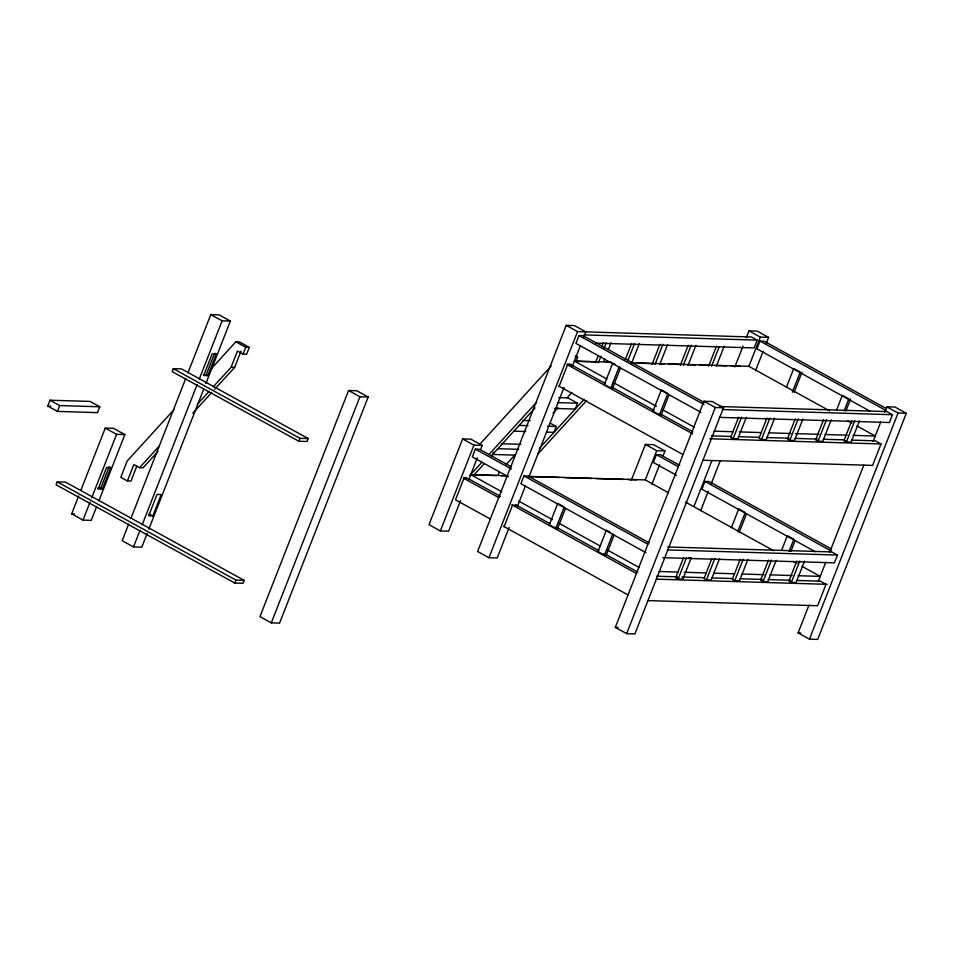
<?xml version="1.0" encoding="UTF-8"?>
<svg xmlns="http://www.w3.org/2000/svg" width="954" height="954" viewBox="0 0 954 954"><rect width="100%" height="100%" fill="white"/><g stroke="black" fill="none" stroke-linecap="round" stroke-linejoin="round"><path stroke-width="1.43" d="M47.7 406.058L49.99 400.215L90.081 401.419L99.8 406.786L97.511 412.629L57.419 411.412L47.7 406.058L50.669 406.142M57.419 411.412L59.708 405.569L99.8 406.786M57.252 481.877L56.107 484.799L234.851 583.061L243.067 583.288L244.212 580.366L65.456 482.092L57.252 481.877L236.008 580.139L244.212 580.366M96.664 506.514L91.25 520.347L82.998 520.109L71.657 513.848L78.705 495.865M80.863 490.332L105.262 428.084L113.514 428.334L124.855 434.583L98.834 500.981M82.998 520.109L90.046 502.114M91.667 497.964L116.603 434.332L124.855 434.583M97.916 488.15L100.671 488.233L109.078 466.792L110.7 467.687L102.293 489.128L98.167 489.008L106.562 467.555L110.7 467.687M174.069 409.564L127.228 460.937L120.812 477.334L127.419 480.983L133.846 464.586L139.511 467.71L143.052 467.818L157.982 451.445M173.306 368.697L172.161 371.619L298.852 441.261L307.057 441.487L308.202 438.566L181.522 368.912L173.306 368.697L299.997 438.339L308.202 438.566M136.851 466.065L130.96 481.09L127.419 480.983M128.683 524.056L122.16 540.703L133.5 546.952L141.764 547.202L147.202 533.334M130.865 518.511L185.768 378.392M187.95 372.847L210.786 314.582L219.038 314.832L230.379 321.081L205.909 383.508M133.5 546.952L140.035 530.305M142.206 524.76L197.108 384.653M199.291 379.096L222.127 320.83L230.379 321.081M203.44 374.648L206.183 374.731L214.59 353.29L216.212 354.184L207.805 375.626L203.679 375.506L212.086 354.065L216.212 354.184M152.807 515.983L161.202 494.542L157.076 494.41L148.681 515.852L152.807 515.983L149.027 513.896M148.824 529.172L203.739 389.053M213.171 386.93L231.083 367.278L237.451 351.036L243.079 354.125L246.609 354.232L249.304 347.375L239.394 341.914L235.853 341.806L210.941 369.126M214.71 389.22L234.624 367.385L240.992 351.132M243.079 354.125L245.762 347.268L249.304 347.375M234.851 583.061L236.008 580.139M298.852 441.261L299.997 438.339M348.58 390.508L259.953 616.63L271.294 622.879L279.558 623.129L368.172 397.007L356.832 390.758L348.58 390.508L359.92 396.757L368.172 397.007M271.294 622.879L359.92 396.757M480.577 449.549L482.199 445.399L470.859 439.15L462.607 438.9L429.002 524.664L440.343 530.925L448.595 531.175L460.52 500.731M440.343 530.925L473.947 445.148L482.199 445.399M500.445 496.366L468.044 478.503L463.906 478.383L455.511 499.824L490.499 519.119M511.618 466.971L479.492 449.262L475.366 449.143L472.313 456.93L508.291 476.773M468.652 479.981L477.322 457.848M493.552 452.113L492.634 454.462L514.91 455.13M498.119 474.937L499.192 472.206M583.633 337.394L585.816 331.837L574.475 325.588L566.223 325.338L477.596 551.46L488.937 557.72L497.201 557.971L509.162 527.443M488.937 557.72L577.564 331.598L751.514 337L757.19 340.137L754.125 347.924L595.88 343.142M504.117 526.62L512.513 505.179L516.639 505.298M649.257 542.85L528.099 476.058L523.973 475.939L520.92 483.726L645.989 552.676M559.116 386.263L567.523 364.822L571.649 364.941M704.267 402.505L583.109 335.701L578.983 335.581L575.918 343.38L700.987 412.331M517.306 506.634L525.463 485.824M528.731 477.501L564.064 387.336M572.221 366.527L580.378 345.718M576.025 361.435L577.635 357.309L575.167 355.949M550.184 423.171L556.265 426.521L553.976 432.365L546.547 432.138M558.877 397.591L567.785 397.854L577.516 403.22L575.214 409.063L554.429 408.431M595.451 362.711L598.086 356.009M601.759 346.624L603.333 342.605M598.408 362.711L601.032 356.009M604.192 347.971L606.291 342.605M603.655 361.518L604.705 358.835M608.378 349.45L611.001 342.748M562.932 506.276L557.744 503.414L549.337 524.855L555.824 528.433L564.219 506.991M615.342 364.488L612.742 363.069L604.347 384.51L610.822 388.075L619.229 366.634M555.824 528.433L557.589 528.48L565.472 508.387M620.47 368.029L612.587 388.135L610.822 388.075M625.335 359.551L631.631 343.464M627.768 360.886L634.589 343.464M631.953 362.365L639.311 343.607M652.059 364.428L659.929 344.322M655.016 364.428L662.887 344.322M659.727 364.571L667.609 344.466M631.286 480.399L645.381 444.433L653.633 444.683L664.986 450.932L662.815 456.465M610.238 532.356L606.35 530.209L597.943 551.65L604.419 555.228L612.826 533.787M659.429 414.871L667.836 393.43L661.349 389.864L652.941 411.305L659.429 414.871L661.194 414.93L669.076 394.825M680.357 365.287L688.239 345.181M604.419 555.228L606.195 555.276L614.066 535.182M683.314 365.287L691.197 345.181M688.025 365.43L695.907 345.324M645.345 479.731L656.722 450.682L664.986 450.932M679.761 465.397L660.49 454.772L656.364 454.653L653.311 462.451L676.434 475.199M651.964 484.131L659.56 464.765M708.655 366.133L716.537 346.04M711.612 366.133L718.97 347.375M716.335 366.276L724.205 346.183M615.318 627.386L703.933 401.264L712.185 401.515L723.526 407.763L634.911 633.885L626.659 633.635L615.318 627.386L618.061 627.47M626.659 633.635L715.273 407.513L723.526 407.763M734.854 366.944L743.011 346.135M746.278 337.811L748.997 330.871L757.249 331.121L768.59 337.37L766.408 342.927M694.011 506.371L711.946 460.591M748.914 366.253L760.338 337.12L768.59 337.37M831.566 549.051L709.108 481.531L704.982 481.412L701.929 489.211L815.265 551.698M886.576 408.694L764.106 341.186L759.98 341.055L756.927 348.854L870.275 411.341M700.63 510.784L708.238 491.358M710.957 484.429L720.198 460.842M755.544 370.665L763.152 351.251M688.931 557.613L691.28 557.685L682.885 579.126L678.163 578.983L675.73 577.647L683.613 557.541M738.611 417.184L730.74 437.29L733.173 438.637L737.883 438.78L746.29 417.327M678.163 578.983L686.57 557.541M733.173 438.637L741.568 417.184M711.911 558.4L704.04 578.506L706.461 579.841L711.183 579.984L719.59 558.543M766.921 418.043L759.038 438.148L761.471 439.484L766.181 439.627L774.588 418.186M706.461 579.841L714.868 558.4M761.471 439.484L769.878 418.043M731.396 527.657L738.742 508.899L745.229 512.465L737.871 531.235M786.394 387.3L793.752 368.542L800.227 372.12L792.357 392.213M739.123 532.63L746.469 513.86M794.122 392.273L802.004 372.167M740.209 559.259L732.338 579.364L734.771 580.7L739.481 580.843L747.888 559.402M795.219 418.901L787.336 439.007L789.769 440.343L794.491 440.486L802.886 419.044M734.771 580.7L743.166 559.259M789.769 440.343L798.176 418.901M768.519 560.117L760.636 580.211L763.069 581.558L767.779 581.702L776.186 560.26M823.517 419.76L815.634 439.866L818.067 441.201L822.789 441.344L831.184 419.903M763.069 581.558L771.464 560.117M818.067 441.201L826.474 419.76M781.576 550.434L787.348 535.695L793.835 539.26L789.101 551.329M836.575 410.077L842.358 395.338L848.833 398.915L844.111 410.971M790.878 551.376L795.076 540.656M845.876 411.031L850.61 398.963M796.817 560.964L788.934 581.069L791.367 582.417L796.089 582.56L804.484 561.107M859.494 420.762L851.087 442.203L846.365 442.06L843.944 440.724L851.815 420.619M791.367 582.417L799.774 560.964M846.365 442.06L854.772 420.619M884.525 412.343L886.707 406.798L894.959 407.048L906.3 413.297L817.685 639.418L809.433 639.168L798.093 632.919L808.956 605.17M818.198 581.594L825.818 562.168M829.622 552.461L863.871 465.063M873.113 441.475L880.721 422.05M667.621 546.964L831.793 551.937L837.469 555.061L834.404 562.86L662.851 557.673M851.517 440.104L875.343 440.831L881.007 443.956L872.6 465.397L702.859 460.257M719.674 406.523L886.803 411.591L892.467 414.716L889.414 422.515L719.328 417.363M809.433 639.168L898.048 413.046L906.3 413.297M139.511 467.71L159.425 445.876M197.239 404.401L209.188 391.295M192.815 413.237L211.728 392.499M479.48 444.647L551.233 365.954M469.845 475.474L481.782 462.368M488.746 454.724L536.53 402.326M473.375 475.581L484.322 463.572M491.298 455.929L535.087 407.895M506.169 464.55L515.136 454.712M553.01 413.177L557.995 407.716M566.962 397.878L571.947 392.416M539.344 448.404L584.134 399.285M537.913 453.973L586.674 400.489M584.146 334.89L757.19 340.137M575.286 357.237L577.635 357.309M611.323 362.198L574.356 361.077L606.923 379.036M630.558 362.782L748.878 366.36L829.646 410.9M576.264 361.292L597.109 361.924M606.052 362.186L609.022 362.281M637.32 363.14L653.693 363.629M659.655 363.808L664.115 363.951M668.587 364.082L681.991 364.488M687.941 364.666L695.383 364.893M699.854 365.024L708.786 365.299M716.227 365.525L726.65 365.835M731.122 365.978L740.054 366.241M567.272 363.975L570.027 364.058L604.931 383.293M231.083 367.278L234.624 367.385M558.209 402.636L577.516 403.22M722.381 409.564L892.467 414.716M522.78 420.44L530.209 420.666M714.033 431.148L733.268 431.733M739.183 431.912L761.364 432.591M768.757 432.806L790.938 433.486M795.386 433.617L819.045 434.332M824.96 434.511L847.14 435.179M853.055 435.358L875.247 436.038L857.002 425.973M519.143 425.401L528.051 425.663M547.357 426.247L556.265 426.521M711.553 435.871L730.907 436.455M738.348 436.682L759.193 437.314M766.646 437.54L788.982 438.208M794.932 438.387L817.268 439.067M823.219 439.245L844.063 439.877M843.944 440.724L846.293 440.796M513.884 431.16L525.761 431.518M709.776 438.768L881.007 443.956M501.542 443.741L520.848 444.325M497.893 448.702L518.69 449.334M507.719 475.76L470.751 474.639L501.852 491.787M528.421 476.38L645.262 479.922L668.599 492.789M474.15 474.889L496.485 475.569M500.945 475.7L505.417 475.831M532.225 476.642L559.02 477.453M564.971 477.644L591.778 478.455M596.25 478.586L623.045 479.397M627.517 479.528L636.449 479.802M463.668 477.525L466.423 477.608M71.657 513.848L74.4 513.932M667.383 549.909L837.469 555.061M659.035 571.506L678.258 572.09M684.173 572.269L706.365 572.937M713.759 573.163L734.461 573.795M741.854 574.01L764.035 574.69M769.961 574.868L792.142 575.536M798.057 575.715L820.237 576.383L802.099 566.378M656.543 576.216L677.388 576.848M681.86 576.991L704.195 577.659M711.636 577.885L732.481 578.518M739.934 578.744L762.27 579.424M768.22 579.603L790.556 580.282M796.507 580.461L820.333 581.177L826.009 584.301L817.602 605.742L647.861 600.603M675.73 577.647L678.091 577.719M656.257 579.161L827.249 584.337M798.093 632.919L800.835 633.003M748.997 330.871L760.338 337.12M886.707 406.798L898.048 413.046M759.98 341.055L886.361 410.733M847.891 420.952L851.791 423.111M566.223 325.338L577.564 331.598M703.933 401.264L715.273 407.513M578.983 335.581L704.052 404.532M613.434 382.626L656.435 406.332M662.947 409.922L694.214 427.165M611.395 386.859L654.062 410.375M660.526 413.941L692.842 431.768M658.606 413.499L661.194 414.93M567.189 364.643L692.592 433.772M558.794 386.084L682.897 454.509M645.381 444.433L656.722 450.682M656.364 454.653L678.211 466.697M704.982 481.412L831.351 551.078M685.449 502.078L773.587 550.661M793.024 561.381L796.912 563.528M462.607 438.9L473.947 445.148M475.366 449.143L511.344 468.974M523.973 475.939L647.742 544.162M210.786 314.582L222.127 320.83M235.853 341.806L245.762 347.268M518.702 501.077L552.402 519.656M558.877 523.233L600.352 546.093M606.839 549.671L639.24 567.535M515.995 504.94L549.695 523.519M557.47 527.8L598.945 550.673M606.72 554.954L637.832 572.114M554.989 527.061L557.589 528.48M603.596 553.857L606.195 555.276M463.906 478.383L498.906 497.666M511.869 504.821L636.294 573.414M503.462 526.262L627.887 594.855M206.183 374.731L207.805 375.626M105.262 428.084L116.603 434.332M49.99 400.215L59.708 405.569M100.671 488.233L102.293 489.128"/></g></svg>
